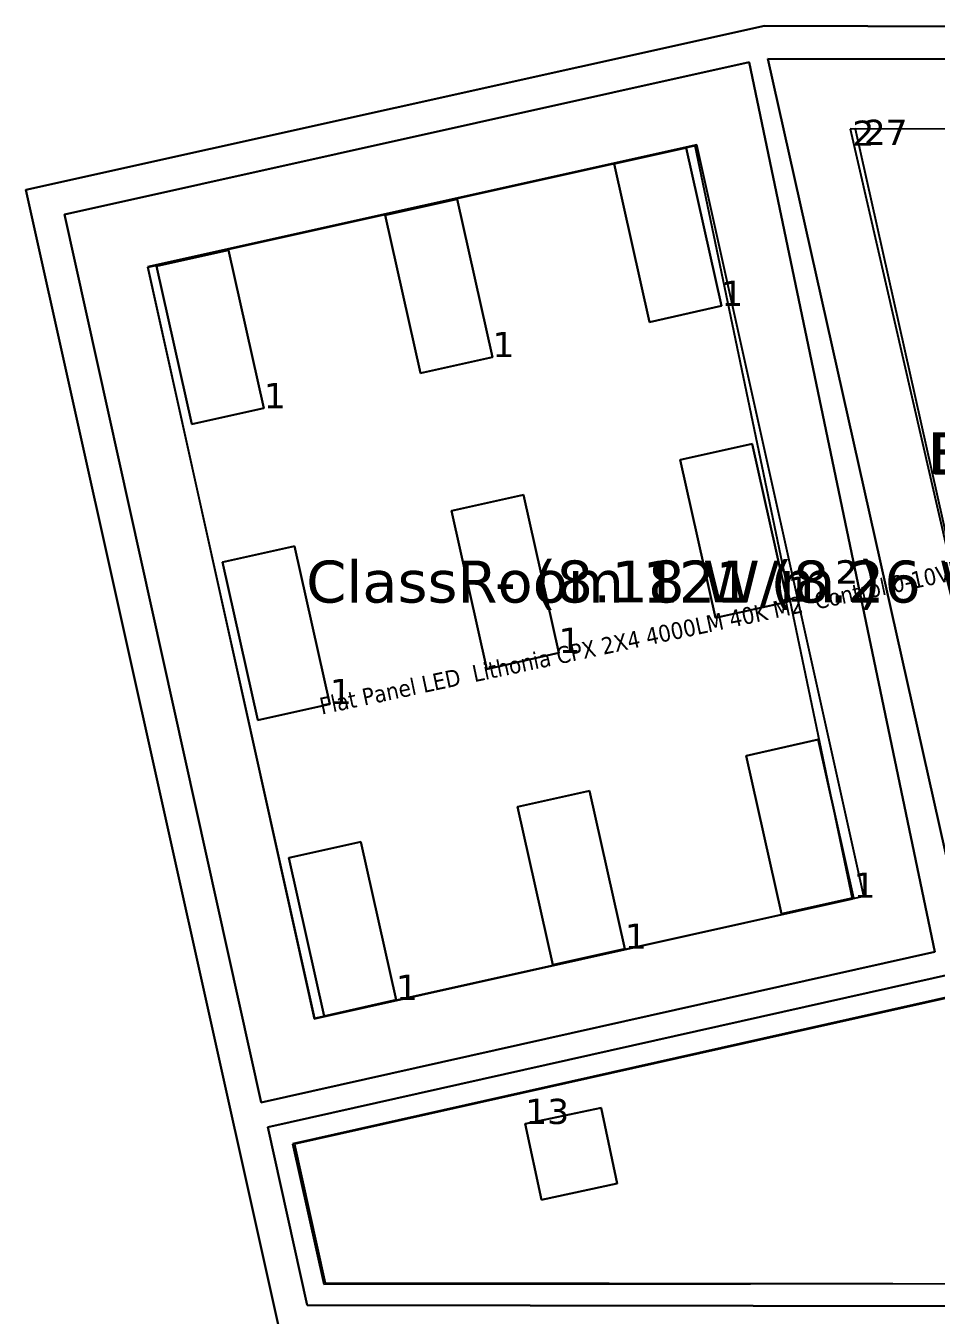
# Model space of a CAD drawing. Header units: inches. Extents: x 0 to 80, y -15 to 299.
# Drawn here: x 0 to 6.51, y -8.05 to 1.17 of the extents above; entities that cross this region are included whole.
import ezdxf

# ---------------------------------------------------------------- set-up
doc = ezdxf.new("R2010")
doc.units = ezdxf.units.IN
doc.header["$MEASUREMENT"] = 0
for name, color, linetype, true_color in [('DLX_BLD0_CALC', 3, 'Continuous', 0x00ff00), ('DLX_BLD0_CONT', 7, 'Continuous', 0x969696), ('DLX_BLD0_DESC', 7, 'Continuous', 0x969696), ('DLX_BLD0_LUM', 7, 'Continuous', 0xffd400), ('DLX_BLD0_LUMKEY_IDX', 7, 'Continuous', 0x969696), ('DLX_BLD0_RESKEY_IDX', 7, 'Continuous', 0x707070), ('DLX_BLD0_ROOF', 7, 'Continuous', 0x7f7f7f), ('DLX_BLD0_TXT', 7, 'Continuous', 0xaa00ff)]:
    doc.layers.add(name, color=color, linetype=linetype, true_color=true_color)
doc.styles.add('TableTextStyle', font='')
doc.styles.add('Tahoma AC-9A-79-64-AA-B0-6E-42-C4-5C-8C-13-97-E7-E2-2C', font='')
doc.styles.get('TableTextStyle').set_extended_font_data('VERDANA.TTF')
doc.styles.get('Tahoma AC-9A-79-64-AA-B0-6E-42-C4-5C-8C-13-97-E7-E2-2C').set_extended_font_data('Tahoma')

msp = doc.modelspace()

# ---------------------------------------------------------------- linework, layer by layer
at = {"layer": 'DLX_BLD0_CALC'}
for points in [[(5.895, 0.4383, 0), (7.1017, -4.8054, 0)], [(9.981, 0.4351, 0), (5.895, 0.4383, 0)], [(5.9317, 0.4383, 0), (7.1046, -4.8046, 0)], [(9.9806, 0.4351, 0), (5.9317, 0.4383, 0)], [(4.7984, 0.3226, 0), (0.8701, -0.55, 0)], [(4.7874, 0.3163, 0), (0.8725, -0.5544, 0)], [(5.9119, -5.0691, 0), (4.7874, 0.3163, 0)], [(5.9921, -5.0508, 0), (4.7984, 0.3226, 0)], [(0.8701, -0.55, 0), (2.0638, -5.9234, 0)], [(0.8725, -0.5544, 0), (2.0623, -5.9293, 0)], [(10.785, -4.8351, 0), (1.9078, -6.8226, 0)], [(10.7911, -4.8393, 0), (1.921, -6.8253, 0)], [(2.0623, -5.9293, 0), (5.9119, -5.0691, 0)], [(2.0638, -5.9234, 0), (5.9921, -5.0508, 0)], [(1.9078, -6.8226, 0), (2.1316, -7.8265, 0)], [(1.921, -6.8253, 0), (2.1404, -7.8171, 0)], [(2.1316, -7.8265, 0), (8.2329, -7.8226, 0)], [(2.1404, -7.8171, 0), (8.2315, -7.8249, 0)]]:
    msp.add_polyline3d(points, dxfattribs=at)
at = {"layer": 'DLX_BLD0_CONT'}
for points in [[(5.283, 1.1744, 0), (0, 0, 0)], [(12.6792, 1.1501, 0), (5.283, 1.1744, 0)], [(5.3074, 0.9387, 0), (6.7256, -5.4008, 0)], [(10.4806, 0.9347, 0), (5.3074, 0.9387, 0)], [(5.1733, 0.9144, 0), (0.2763, -0.1747, 0)], [(6.5021, -5.4496, 0), (5.1733, 0.9144, 0)], [(0, 0, 0), (2.3245, -10.4522, 0)], [(0.2763, -0.1747, 0), (1.6824, -6.5265, 0)], [(10.6299, -4.7111, 0), (1.73, -6.7038, 0)], [(1.6824, -6.5265, 0), (6.5021, -5.4496, 0)], [(1.73, -6.7038, 0), (2.0116, -7.9772, 0)], [(2.0116, -7.9772, 0), (8.3918, -7.9854, 0)]]:
    msp.add_polyline3d(points, dxfattribs=at)
at = {"layer": 'DLX_BLD0_LUM'}
for points in [[(4.207, 0.1859, 0), (4.7216, 0.3009, 0)], [(4.7216, 0.3009, 0), (4.207, 0.1859, 0)], [(4.7216, 0.3009, 0), (4.207, 0.1859, 0)], [(4.207, 0.1859, 0), (4.7216, 0.3009, 0)], [(4.7216, 0.3009, 0), (4.7216, 0.3009, 0)], [(4.7216, 0.3009, 0), (4.9742, -0.8295, 0)], [(4.9742, -0.8295, 0), (4.7216, 0.3009, 0)], [(4.7216, 0.3009, 0), (4.7216, 0.3009, 0)], [(4.9742, -0.8295, 0), (4.7216, 0.3009, 0)], [(4.7216, 0.3009, 0), (4.9742, -0.8295, 0)], [(4.207, 0.1859, 0), (4.207, 0.1859, 0)], [(4.4595, -0.9445, 0), (4.207, 0.1859, 0)], [(4.207, 0.1859, 0), (4.207, 0.1859, 0)], [(4.207, 0.1859, 0), (4.4595, -0.9445, 0)], [(4.207, 0.1859, 0), (4.4595, -0.9445, 0)], [(4.4595, -0.9445, 0), (4.207, 0.1859, 0)], [(2.5708, -0.1796, 0), (3.0855, -0.0647, 0)], [(3.0855, -0.0647, 0), (2.5708, -0.1796, 0)], [(3.0855, -0.0647, 0), (2.5708, -0.1796, 0)], [(2.5708, -0.1796, 0), (3.0855, -0.0647, 0)], [(3.0855, -0.0647, 0), (3.0855, -0.0647, 0)], [(3.0855, -0.0647, 0), (3.338, -1.195, 0)], [(3.338, -1.195, 0), (3.0855, -0.0647, 0)], [(3.0855, -0.0647, 0), (3.0855, -0.0647, 0)], [(3.338, -1.195, 0), (3.0855, -0.0647, 0)], [(3.0855, -0.0647, 0), (3.338, -1.195, 0)], [(2.5708, -0.1796, 0), (2.5708, -0.1796, 0)], [(2.8234, -1.31, 0), (2.5708, -0.1796, 0)], [(2.5708, -0.1796, 0), (2.5708, -0.1796, 0)], [(2.5708, -0.1796, 0), (2.8234, -1.31, 0)], [(2.5708, -0.1796, 0), (2.8234, -1.31, 0)], [(2.8234, -1.31, 0), (2.5708, -0.1796, 0)], [(0.9347, -0.5452, 0), (1.4493, -0.4302, 0)], [(1.4493, -0.4302, 0), (0.9347, -0.5452, 0)], [(1.4493, -0.4302, 0), (0.9347, -0.5452, 0)], [(0.9347, -0.5452, 0), (1.4493, -0.4302, 0)], [(1.4493, -0.4302, 0), (1.4493, -0.4302, 0)], [(1.4493, -0.4302, 0), (1.7019, -1.5606, 0)], [(1.7019, -1.5606, 0), (1.4493, -0.4302, 0)], [(1.4493, -0.4302, 0), (1.4493, -0.4302, 0)], [(1.7019, -1.5606, 0), (1.4493, -0.4302, 0)], [(1.4493, -0.4302, 0), (1.7019, -1.5606, 0)], [(0.9347, -0.5452, 0), (0.9347, -0.5452, 0)], [(1.1873, -1.6756, 0), (0.9347, -0.5452, 0)], [(0.9347, -0.5452, 0), (0.9347, -0.5452, 0)], [(0.9347, -0.5452, 0), (1.1873, -1.6756, 0)], [(0.9347, -0.5452, 0), (1.1873, -1.6756, 0)], [(1.1873, -1.6756, 0), (0.9347, -0.5452, 0)], [(4.9742, -0.8295, 0), (4.4595, -0.9445, 0)], [(4.4595, -0.9445, 0), (4.9742, -0.8295, 0)], [(4.4595, -0.9445, 0), (4.9742, -0.8295, 0)], [(4.9742, -0.8295, 0), (4.4595, -0.9445, 0)], [(4.9742, -0.8295, 0), (4.9742, -0.8295, 0)], [(4.9742, -0.8295, 0), (4.9742, -0.8295, 0)], [(4.4595, -0.9445, 0), (4.4595, -0.9445, 0)], [(4.4595, -0.9445, 0), (4.4595, -0.9445, 0)], [(3.338, -1.195, 0), (2.8234, -1.31, 0)], [(2.8234, -1.31, 0), (3.338, -1.195, 0)], [(2.8234, -1.31, 0), (3.338, -1.195, 0)], [(3.338, -1.195, 0), (2.8234, -1.31, 0)], [(3.338, -1.195, 0), (3.338, -1.195, 0)], [(3.338, -1.195, 0), (3.338, -1.195, 0)], [(2.8234, -1.31, 0), (2.8234, -1.31, 0)], [(2.8234, -1.31, 0), (2.8234, -1.31, 0)], [(1.7019, -1.5606, 0), (1.1873, -1.6756, 0)], [(1.1873, -1.6756, 0), (1.7019, -1.5606, 0)], [(1.1873, -1.6756, 0), (1.7019, -1.5606, 0)], [(1.7019, -1.5606, 0), (1.1873, -1.6756, 0)], [(1.7019, -1.5606, 0), (1.7019, -1.5606, 0)], [(1.7019, -1.5606, 0), (1.7019, -1.5606, 0)], [(1.1873, -1.6756, 0), (1.1873, -1.6756, 0)], [(1.1873, -1.6756, 0), (1.1873, -1.6756, 0)], [(4.6798, -1.9304, 0), (5.1945, -1.8154, 0)], [(5.1945, -1.8154, 0), (4.6798, -1.9304, 0)], [(5.1945, -1.8154, 0), (4.6798, -1.9304, 0)], [(4.6798, -1.9304, 0), (5.1945, -1.8154, 0)], [(5.1945, -1.8154, 0), (5.1945, -1.8154, 0)], [(5.1945, -1.8154, 0), (5.447, -2.9458, 0)], [(5.447, -2.9458, 0), (5.1945, -1.8154, 0)], [(5.1945, -1.8154, 0), (5.1945, -1.8154, 0)], [(5.447, -2.9458, 0), (5.1945, -1.8154, 0)], [(5.1945, -1.8154, 0), (5.447, -2.9458, 0)], [(4.6798, -1.9304, 0), (4.6798, -1.9304, 0)], [(4.9324, -3.0608, 0), (4.6798, -1.9304, 0)], [(4.6798, -1.9304, 0), (4.6798, -1.9304, 0)], [(4.6798, -1.9304, 0), (4.9324, -3.0608, 0)], [(4.6798, -1.9304, 0), (4.9324, -3.0608, 0)], [(4.9324, -3.0608, 0), (4.6798, -1.9304, 0)], [(3.0437, -2.296, 0), (3.5583, -2.181, 0)], [(3.5583, -2.181, 0), (3.0437, -2.296, 0)], [(3.5583, -2.181, 0), (3.0437, -2.296, 0)], [(3.0437, -2.296, 0), (3.5583, -2.181, 0)], [(3.5583, -2.181, 0), (3.5583, -2.181, 0)], [(3.5583, -2.181, 0), (3.8109, -3.3114, 0)], [(3.8109, -3.3114, 0), (3.5583, -2.181, 0)], [(3.5583, -2.181, 0), (3.5583, -2.181, 0)], [(3.8109, -3.3114, 0), (3.5583, -2.181, 0)], [(3.5583, -2.181, 0), (3.8109, -3.3114, 0)], [(3.0437, -2.296, 0), (3.0437, -2.296, 0)], [(3.2963, -3.4264, 0), (3.0437, -2.296, 0)], [(3.0437, -2.296, 0), (3.0437, -2.296, 0)], [(3.0437, -2.296, 0), (3.2963, -3.4264, 0)], [(3.0437, -2.296, 0), (3.2963, -3.4264, 0)], [(3.2963, -3.4264, 0), (3.0437, -2.296, 0)], [(1.4076, -2.6615, 0), (1.9222, -2.5466, 0)], [(1.9222, -2.5466, 0), (1.4076, -2.6615, 0)], [(1.9222, -2.5466, 0), (1.4076, -2.6615, 0)], [(1.4076, -2.6615, 0), (1.9222, -2.5466, 0)], [(1.9222, -2.5466, 0), (1.9222, -2.5466, 0)], [(1.9222, -2.5466, 0), (2.1748, -3.6769, 0)], [(2.1748, -3.6769, 0), (1.9222, -2.5466, 0)], [(1.9222, -2.5466, 0), (1.9222, -2.5466, 0)], [(2.1748, -3.6769, 0), (1.9222, -2.5466, 0)], [(1.9222, -2.5466, 0), (2.1748, -3.6769, 0)], [(1.4076, -2.6615, 0), (1.4076, -2.6615, 0)], [(1.6602, -3.7919, 0), (1.4076, -2.6615, 0)], [(1.4076, -2.6615, 0), (1.4076, -2.6615, 0)], [(1.4076, -2.6615, 0), (1.6602, -3.7919, 0)], [(1.4076, -2.6615, 0), (1.6602, -3.7919, 0)], [(1.6602, -3.7919, 0), (1.4076, -2.6615, 0)], [(5.447, -2.9458, 0), (4.9324, -3.0608, 0)], [(4.9324, -3.0608, 0), (5.447, -2.9458, 0)], [(4.9324, -3.0608, 0), (5.447, -2.9458, 0)], [(5.447, -2.9458, 0), (4.9324, -3.0608, 0)], [(5.447, -2.9458, 0), (5.447, -2.9458, 0)], [(5.447, -2.9458, 0), (5.447, -2.9458, 0)], [(4.9324, -3.0608, 0), (4.9324, -3.0608, 0)], [(4.9324, -3.0608, 0), (4.9324, -3.0608, 0)], [(3.8109, -3.3114, 0), (3.2963, -3.4264, 0)], [(3.2963, -3.4264, 0), (3.8109, -3.3114, 0)], [(3.2963, -3.4264, 0), (3.8109, -3.3114, 0)], [(3.8109, -3.3114, 0), (3.2963, -3.4264, 0)], [(3.8109, -3.3114, 0), (3.8109, -3.3114, 0)], [(3.8109, -3.3114, 0), (3.8109, -3.3114, 0)], [(3.2963, -3.4264, 0), (3.2963, -3.4264, 0)], [(3.2963, -3.4264, 0), (3.2963, -3.4264, 0)], [(2.1748, -3.6769, 0), (1.6602, -3.7919, 0)], [(1.6602, -3.7919, 0), (2.1748, -3.6769, 0)], [(1.6602, -3.7919, 0), (2.1748, -3.6769, 0)], [(2.1748, -3.6769, 0), (1.6602, -3.7919, 0)], [(2.1748, -3.6769, 0), (2.1748, -3.6769, 0)], [(2.1748, -3.6769, 0), (2.1748, -3.6769, 0)], [(1.6602, -3.7919, 0), (1.6602, -3.7919, 0)], [(1.6602, -3.7919, 0), (1.6602, -3.7919, 0)], [(5.1527, -4.0467, 0), (5.6673, -3.9317, 0)], [(5.6673, -3.9317, 0), (5.1527, -4.0467, 0)], [(5.6673, -3.9317, 0), (5.1527, -4.0467, 0)], [(5.1527, -4.0467, 0), (5.6673, -3.9317, 0)], [(5.6673, -3.9317, 0), (5.6673, -3.9317, 0)], [(5.6673, -3.9317, 0), (5.9199, -5.0621, 0)], [(5.9199, -5.0621, 0), (5.6673, -3.9317, 0)], [(5.6673, -3.9317, 0), (5.6673, -3.9317, 0)], [(5.9199, -5.0621, 0), (5.6673, -3.9317, 0)], [(5.6673, -3.9317, 0), (5.9199, -5.0621, 0)], [(5.1527, -4.0467, 0), (5.1527, -4.0467, 0)], [(5.4053, -5.1771, 0), (5.1527, -4.0467, 0)], [(5.1527, -4.0467, 0), (5.1527, -4.0467, 0)], [(5.1527, -4.0467, 0), (5.4053, -5.1771, 0)], [(5.1527, -4.0467, 0), (5.4053, -5.1771, 0)], [(5.4053, -5.1771, 0), (5.1527, -4.0467, 0)], [(3.5166, -4.4123, 0), (4.0312, -4.2973, 0)], [(4.0312, -4.2973, 0), (3.5166, -4.4123, 0)], [(4.0312, -4.2973, 0), (3.5166, -4.4123, 0)], [(3.5166, -4.4123, 0), (4.0312, -4.2973, 0)], [(4.0312, -4.2973, 0), (4.0312, -4.2973, 0)], [(4.0312, -4.2973, 0), (4.2838, -5.4277, 0)], [(4.2838, -5.4277, 0), (4.0312, -4.2973, 0)], [(4.0312, -4.2973, 0), (4.0312, -4.2973, 0)], [(4.2838, -5.4277, 0), (4.0312, -4.2973, 0)], [(4.0312, -4.2973, 0), (4.2838, -5.4277, 0)], [(3.5166, -4.4123, 0), (3.5166, -4.4123, 0)], [(3.7692, -5.5427, 0), (3.5166, -4.4123, 0)], [(3.5166, -4.4123, 0), (3.5166, -4.4123, 0)], [(3.5166, -4.4123, 0), (3.7692, -5.5427, 0)], [(3.5166, -4.4123, 0), (3.7692, -5.5427, 0)], [(3.7692, -5.5427, 0), (3.5166, -4.4123, 0)], [(1.8805, -4.7779, 0), (2.3951, -4.6629, 0)], [(2.3951, -4.6629, 0), (1.8805, -4.7779, 0)], [(2.3951, -4.6629, 0), (1.8805, -4.7779, 0)], [(1.8805, -4.7779, 0), (2.3951, -4.6629, 0)], [(2.3951, -4.6629, 0), (2.3951, -4.6629, 0)], [(2.3951, -4.6629, 0), (2.6476, -5.7933, 0)], [(2.6476, -5.7933, 0), (2.3951, -4.6629, 0)], [(2.3951, -4.6629, 0), (2.3951, -4.6629, 0)], [(2.6476, -5.7933, 0), (2.3951, -4.6629, 0)], [(2.3951, -4.6629, 0), (2.6476, -5.7933, 0)], [(1.8805, -4.7779, 0), (1.8805, -4.7779, 0)], [(2.133, -5.9083, 0), (1.8805, -4.7779, 0)], [(1.8805, -4.7779, 0), (1.8805, -4.7779, 0)], [(1.8805, -4.7779, 0), (2.133, -5.9083, 0)], [(1.8805, -4.7779, 0), (2.133, -5.9083, 0)], [(2.133, -5.9083, 0), (1.8805, -4.7779, 0)], [(5.9199, -5.0621, 0), (5.4053, -5.1771, 0)], [(5.4053, -5.1771, 0), (5.9199, -5.0621, 0)], [(5.4053, -5.1771, 0), (5.9199, -5.0621, 0)], [(5.9199, -5.0621, 0), (5.4053, -5.1771, 0)], [(5.9199, -5.0621, 0), (5.9199, -5.0621, 0)], [(5.9199, -5.0621, 0), (5.9199, -5.0621, 0)], [(5.4053, -5.1771, 0), (5.4053, -5.1771, 0)], [(5.4053, -5.1771, 0), (5.4053, -5.1771, 0)], [(4.2838, -5.4277, 0), (3.7692, -5.5427, 0)], [(3.7692, -5.5427, 0), (4.2838, -5.4277, 0)], [(3.7692, -5.5427, 0), (4.2838, -5.4277, 0)], [(4.2838, -5.4277, 0), (3.7692, -5.5427, 0)], [(4.2838, -5.4277, 0), (4.2838, -5.4277, 0)], [(4.2838, -5.4277, 0), (4.2838, -5.4277, 0)], [(3.7692, -5.5427, 0), (3.7692, -5.5427, 0)], [(3.7692, -5.5427, 0), (3.7692, -5.5427, 0)], [(2.6476, -5.7933, 0), (2.133, -5.9083, 0)], [(2.133, -5.9083, 0), (2.6476, -5.7933, 0)], [(2.133, -5.9083, 0), (2.6476, -5.7933, 0)], [(2.6476, -5.7933, 0), (2.133, -5.9083, 0)], [(2.6476, -5.7933, 0), (2.6476, -5.7933, 0)], [(2.6476, -5.7933, 0), (2.6476, -5.7933, 0)], [(2.133, -5.9083, 0), (2.133, -5.9083, 0)], [(2.133, -5.9083, 0), (2.133, -5.9083, 0)], [(3.5717, -6.6806, 0), (4.1136, -6.5654, 0)], [(4.1136, -6.5654, 0), (3.5717, -6.6806, 0)], [(4.1136, -6.5654, 0), (3.5717, -6.6806, 0)], [(3.5717, -6.6806, 0), (4.1136, -6.5654, 0)], [(4.1136, -6.5654, 0), (4.1136, -6.5654, 0)], [(4.1136, -6.5654, 0), (4.2288, -7.1073, 0)], [(4.2288, -7.1073, 0), (4.1136, -6.5654, 0)], [(4.1136, -6.5654, 0), (4.1136, -6.5654, 0)], [(4.2288, -7.1073, 0), (4.1136, -6.5654, 0)], [(4.1136, -6.5654, 0), (4.2288, -7.1073, 0)], [(3.6869, -7.2225, 0), (3.5717, -6.6806, 0)], [(3.5717, -6.6806, 0), (3.5717, -6.6806, 0)], [(3.5717, -6.6806, 0), (3.6869, -7.2225, 0)], [(3.5717, -6.6806, 0), (3.5717, -6.6806, 0)], [(3.5717, -6.6806, 0), (3.6869, -7.2225, 0)], [(3.6869, -7.2225, 0), (3.5717, -6.6806, 0)], [(4.2288, -7.1073, 0), (3.6869, -7.2225, 0)], [(3.6869, -7.2225, 0), (4.2288, -7.1073, 0)], [(3.6869, -7.2225, 0), (4.2288, -7.1073, 0)], [(4.2288, -7.1073, 0), (3.6869, -7.2225, 0)], [(4.2288, -7.1073, 0), (4.2288, -7.1073, 0)], [(4.2288, -7.1073, 0), (4.2288, -7.1073, 0)], [(3.6869, -7.2225, 0), (3.6869, -7.2225, 0)], [(3.6869, -7.2225, 0), (3.6869, -7.2225, 0)]]:
    msp.add_polyline3d(points, dxfattribs=at)
at = {"layer": 'DLX_BLD0_ROOF'}
for points in [[(5.283, 1.1744, 0), (0, 0, 0)], [(0, 0, 0), (5.283, 1.1744, 0)], [(0, 0, 0), (5.283, 1.1744, 0)], [(5.283, 1.1744, 0), (0, 0, 0)], [(12.6792, 1.1501, 0), (5.283, 1.1744, 0)], [(5.283, 1.1744, 0), (5.283, 1.1744, 0)], [(5.283, 1.1744, 0), (12.6792, 1.1501, 0)], [(5.283, 1.1744, 0), (5.283, 1.1744, 0)], [(5.283, 1.1744, 0), (12.6792, 1.1501, 0)], [(12.6792, 1.1501, 0), (5.283, 1.1744, 0)], [(10.4806, 0.9347, 0), (5.3074, 0.9387, 0)], [(5.3074, 0.9387, 0), (6.7256, -5.4008, 0)], [(6.7256, -5.4008, 0), (5.3074, 0.9387, 0)], [(5.3074, 0.9387, 0), (10.4806, 0.9347, 0)], [(5.1733, 0.9144, 0), (0.2763, -0.1747, 0)], [(0.2763, -0.1747, 0), (5.1733, 0.9144, 0)], [(6.5021, -5.4496, 0), (5.1733, 0.9144, 0)], [(5.1733, 0.9144, 0), (6.5021, -5.4496, 0)], [(0, 0, 0), (2.3245, -10.4522, 0)], [(2.3245, -10.4522, 0), (0, 0, 0)], [(0, 0, 0), (0, 0, 0)], [(0, 0, 0), (0, 0, 0)], [(2.3245, -10.4522, 0), (0, 0, 0)], [(0, 0, 0), (2.3245, -10.4522, 0)], [(0.2763, -0.1747, 0), (1.6824, -6.5265, 0)], [(1.6824, -6.5265, 0), (0.2763, -0.1747, 0)], [(10.6299, -4.7111, 0), (1.73, -6.7038, 0)], [(1.73, -6.7038, 0), (10.6299, -4.7111, 0)], [(1.6824, -6.5265, 0), (6.5021, -5.4496, 0)], [(6.5021, -5.4496, 0), (1.6824, -6.5265, 0)], [(1.73, -6.7038, 0), (2.0116, -7.9772, 0)], [(2.0116, -7.9772, 0), (1.73, -6.7038, 0)], [(2.0116, -7.9772, 0), (8.3918, -7.9854, 0)], [(8.3918, -7.9854, 0), (2.0116, -7.9772, 0)]]:
    msp.add_polyline3d(points, dxfattribs=at)

# ---------------------------------------------------------------- texts
at = {"layer": 'DLX_BLD0_DESC', "style": 'TableTextStyle'}
for s, p in [('Exhibit Gallery 122 (12.84 W/m²)', (6.4479, -2.0324)), ('Exhibit Gallery 122 (12.91 W/m²)', (6.4584, -2.0353)), ('ClassRoom 121 (8.26 W/m²)', (2.0047, -2.9509)), ('- (8.18 W/m²)', (3.3552, -2.9504))]:
    msp.add_text(s, height=0.3, dxfattribs=at).set_placement(p)
at = {"layer": 'DLX_BLD0_LUMKEY_IDX', "style": 'TableTextStyle'}
for s, p in [('1', (4.9742, -0.8295)), ('1', (3.338, -1.195)), ('1', (1.7019, -1.5606)), ('1', (5.447, -2.9458)), ('1', (3.8109, -3.3114)), ('1', (2.1748, -3.6769)), ('1', (5.9199, -5.0621)), ('1', (4.2838, -5.4277)), ('1', (2.6476, -5.7933)), ('13', (3.5717, -6.6806))]:
    msp.add_text(s, height=0.18, dxfattribs=at).set_placement(p)
at = {"layer": 'DLX_BLD0_RESKEY_IDX', "style": 'TableTextStyle'}
for s, p in [('2', (5.9119, 0.3163)), ('27', (5.9921, 0.3226))]:
    msp.add_text(s, height=0.18, dxfattribs=at).set_placement(p)
at = {"layer": 'DLX_BLD0_TXT', "style": 'Tahoma AC-9A-79-64-AA-B0-6E-42-C4-5C-8C-13-97-E7-E2-2C'}
msp.add_text('Flat Panel LED^M^JLithonia CPX 2X4 4000LM 40K M2^M^JControl 0-10V^M^J', height=0.1208, rotation=12.00001, dxfattribs=at).set_placement((2.116, -3.753))

doc.saveas('drawing.dxf')
